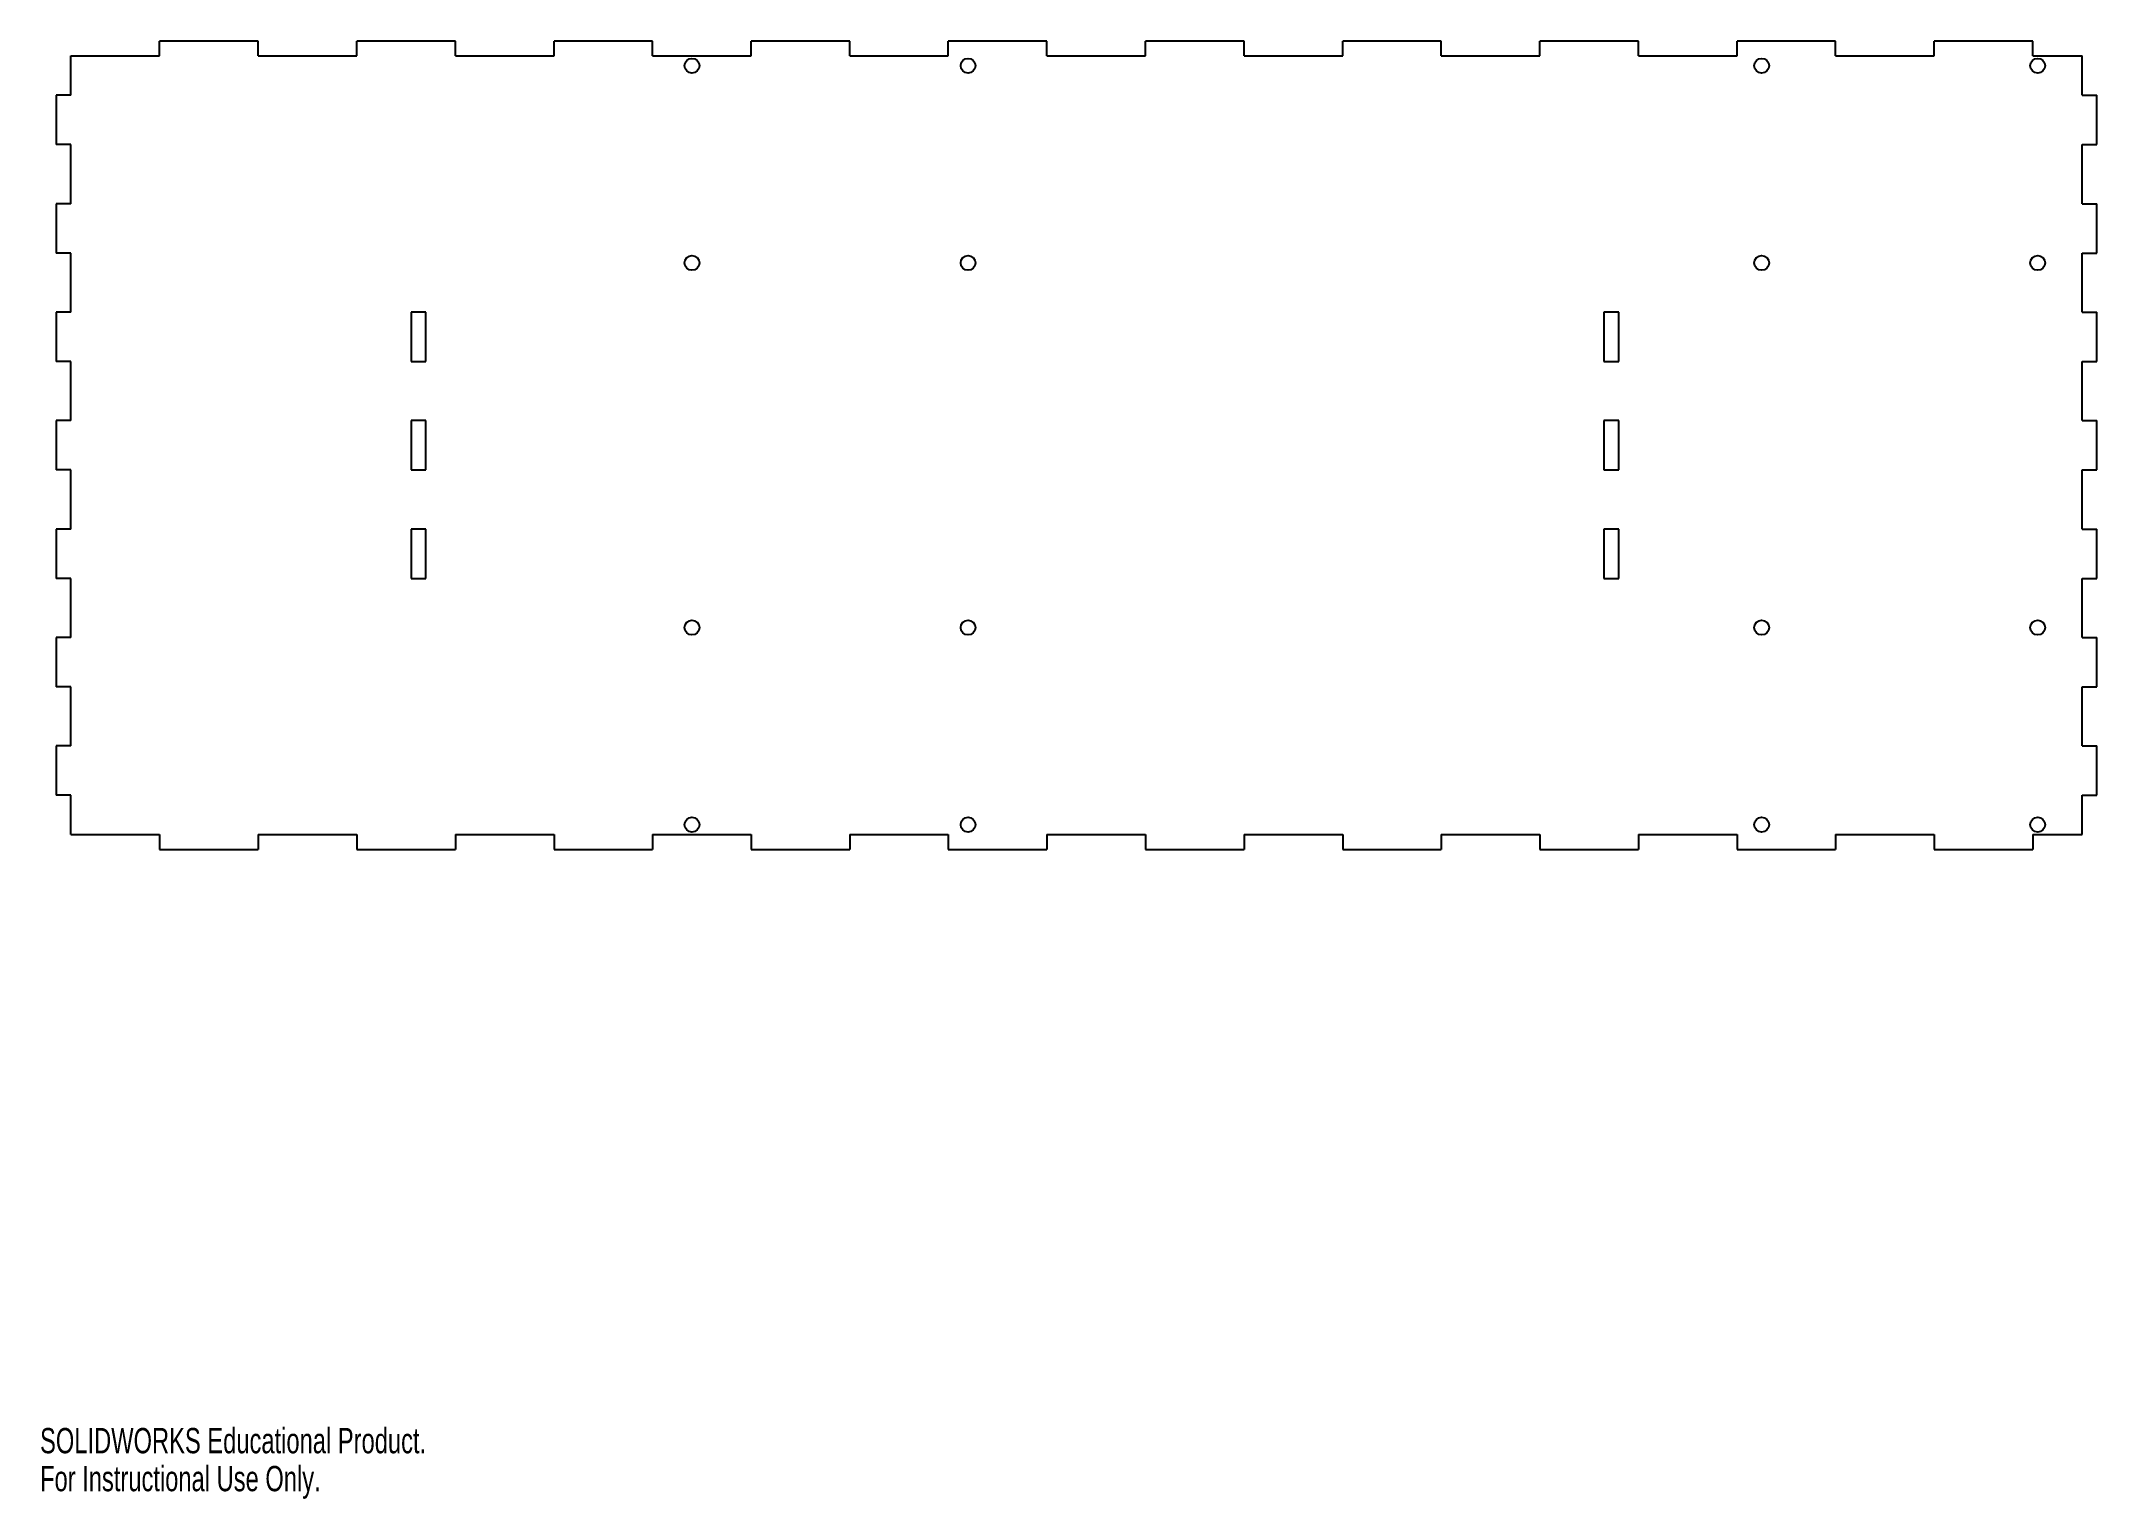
# Model space of a CAD drawing. Header units: inches. Extents: x 0 to 16.4, y 0 to 11.6.
import ezdxf

# ---------------------------------------------------------------- set-up
doc = ezdxf.new("R2010")
doc.units = ezdxf.units.IN
doc.header["$MEASUREMENT"] = 0
doc.styles.add('SLDTEXTSTYLE0', font='TXT', dxfattribs={"width": 0.7})

msp = doc.modelspace()

# ---------------------------------------------------------------- linework, layer by layer
at = {"color": 7, "linetype": 'Continuous', "lineweight": 25}
for p, q in [((0.247, 11.21), (0.247, 11.525)), ((0.247, 11.525), (0.955, 11.525)), ((0.955, 11.525), (0.955, 11.643)), ((1.743, 11.643), (0.955, 11.643)), ((1.743, 11.525), (1.743, 11.643)), ((1.743, 11.525), (2.53, 11.525)), ((2.53, 11.525), (2.53, 11.643)), ((3.317, 11.643), (2.53, 11.643)), ((3.317, 11.525), (3.317, 11.643)), ((3.317, 11.525), (4.105, 11.525)), ((4.105, 11.525), (4.105, 11.643)), ((4.892, 11.643), (4.105, 11.643)), ((4.892, 11.525), (4.892, 11.643)), ((4.892, 11.525), (5.68, 11.525)), ((5.68, 11.525), (5.68, 11.643)), ((6.467, 11.643), (5.68, 11.643)), ((6.467, 11.525), (6.467, 11.643)), ((6.467, 11.525), (7.254, 11.525)), ((7.254, 11.525), (7.254, 11.643)), ((8.042, 11.643), (7.254, 11.643)), ((8.042, 11.525), (8.042, 11.643)), ((8.042, 11.525), (8.829, 11.525)), ((8.829, 11.525), (8.829, 11.643)), ((9.617, 11.643), (8.829, 11.643)), ((9.617, 11.525), (9.617, 11.643)), ((9.617, 11.525), (10.404, 11.525)), ((10.404, 11.525), (10.404, 11.643)), ((11.191, 11.643), (10.404, 11.643)), ((11.191, 11.525), (11.191, 11.643)), ((11.191, 11.525), (11.979, 11.525)), ((11.979, 11.525), (11.979, 11.643)), ((12.766, 11.643), (11.979, 11.643)), ((12.766, 11.525), (12.766, 11.643)), ((12.766, 11.525), (13.554, 11.525)), ((13.554, 11.525), (13.554, 11.643)), ((14.341, 11.643), (13.554, 11.643)), ((14.341, 11.525), (14.341, 11.643)), ((14.341, 11.525), (15.128, 11.525)), ((15.128, 11.525), (15.128, 11.643)), ((15.916, 11.643), (15.128, 11.643)), ((15.916, 11.525), (15.916, 11.643)), ((15.916, 11.525), (16.31, 11.525)), ((16.31, 11.21), (16.31, 11.525)), ((0.128, 11.21), (0.128, 10.816)), ((0.247, 11.21), (0.128, 11.21)), ((16.31, 11.21), (16.428, 11.21)), ((16.428, 10.816), (16.428, 11.21)), ((0.247, 10.816), (0.128, 10.816)), ((0.247, 10.344), (0.247, 10.816)), ((16.31, 10.816), (16.428, 10.816)), ((16.31, 10.344), (16.31, 10.816)), ((0.128, 10.344), (0.128, 9.95)), ((0.247, 10.344), (0.128, 10.344)), ((16.31, 10.344), (16.428, 10.344)), ((16.428, 9.95), (16.428, 10.344)), ((0.247, 9.95), (0.128, 9.95)), ((0.247, 9.477), (0.247, 9.95)), ((16.31, 9.95), (16.428, 9.95)), ((16.31, 9.477), (16.31, 9.95)), ((0.128, 9.477), (0.128, 9.084)), ((0.247, 9.477), (0.128, 9.477)), ((2.963, 9.477), (2.963, 9.084)), ((3.081, 9.477), (2.963, 9.477)), ((3.081, 9.084), (3.081, 9.477)), ((12.491, 9.477), (12.491, 9.084)), ((12.609, 9.477), (12.491, 9.477)), ((12.609, 9.084), (12.609, 9.477)), ((16.31, 9.477), (16.428, 9.477)), ((16.428, 9.084), (16.428, 9.477)), ((0.247, 9.084), (0.128, 9.084)), ((0.247, 8.611), (0.247, 9.084)), ((2.963, 9.084), (3.081, 9.084)), ((12.491, 9.084), (12.609, 9.084)), ((16.31, 9.084), (16.428, 9.084)), ((16.31, 8.611), (16.31, 9.084)), ((0.128, 8.611), (0.128, 8.218)), ((0.247, 8.611), (0.128, 8.611)), ((2.963, 8.611), (2.963, 8.218)), ((3.081, 8.611), (2.963, 8.611)), ((3.081, 8.218), (3.081, 8.611)), ((12.491, 8.611), (12.491, 8.218)), ((12.609, 8.611), (12.491, 8.611)), ((12.609, 8.218), (12.609, 8.611)), ((16.31, 8.611), (16.428, 8.611)), ((16.428, 8.218), (16.428, 8.611)), ((0.247, 8.218), (0.128, 8.218)), ((0.247, 7.745), (0.247, 8.218)), ((2.963, 8.218), (3.081, 8.218)), ((12.491, 8.218), (12.609, 8.218)), ((16.31, 8.218), (16.428, 8.218)), ((16.31, 7.745), (16.31, 8.218)), ((0.128, 7.745), (0.128, 7.351)), ((0.247, 7.745), (0.128, 7.745)), ((2.963, 7.745), (2.963, 7.351)), ((3.081, 7.745), (2.963, 7.745)), ((3.081, 7.351), (3.081, 7.745)), ((12.491, 7.745), (12.491, 7.351)), ((12.609, 7.745), (12.491, 7.745)), ((12.609, 7.351), (12.609, 7.745)), ((16.31, 7.745), (16.428, 7.745)), ((16.428, 7.351), (16.428, 7.745)), ((0.247, 7.351), (0.128, 7.351)), ((0.247, 6.879), (0.247, 7.351)), ((2.963, 7.351), (3.081, 7.351)), ((12.491, 7.351), (12.609, 7.351)), ((16.31, 7.351), (16.428, 7.351)), ((16.31, 6.879), (16.31, 7.351)), ((0.128, 6.879), (0.128, 6.485)), ((0.247, 6.879), (0.128, 6.879)), ((16.31, 6.879), (16.428, 6.879)), ((16.428, 6.485), (16.428, 6.879)), ((0.247, 6.485), (0.128, 6.485)), ((0.247, 6.013), (0.247, 6.485)), ((16.31, 6.485), (16.428, 6.485)), ((16.31, 6.013), (16.31, 6.485)), ((0.128, 6.013), (0.128, 5.619)), ((0.247, 6.013), (0.128, 6.013)), ((16.31, 6.013), (16.428, 6.013)), ((16.428, 5.619), (16.428, 6.013)), ((0.247, 5.619), (0.128, 5.619)), ((0.247, 5.304), (0.247, 5.619)), ((16.31, 5.619), (16.428, 5.619)), ((16.31, 5.304), (16.31, 5.619)), ((0.247, 5.304), (0.955, 5.304)), ((0.955, 5.304), (0.955, 5.186)), ((1.743, 5.304), (2.53, 5.304)), ((1.743, 5.304), (1.743, 5.186)), ((2.53, 5.304), (2.53, 5.186)), ((3.317, 5.304), (4.105, 5.304)), ((3.317, 5.304), (3.317, 5.186)), ((4.105, 5.304), (4.105, 5.186)), ((4.892, 5.304), (5.68, 5.304)), ((4.892, 5.304), (4.892, 5.186)), ((5.68, 5.304), (5.68, 5.186)), ((6.467, 5.304), (7.254, 5.304)), ((6.467, 5.304), (6.467, 5.186)), ((7.254, 5.304), (7.254, 5.186)), ((8.042, 5.304), (8.829, 5.304)), ((8.042, 5.304), (8.042, 5.186)), ((8.829, 5.304), (8.829, 5.186)), ((9.617, 5.304), (10.404, 5.304)), ((9.617, 5.304), (9.617, 5.186)), ((10.404, 5.304), (10.404, 5.186)), ((11.191, 5.304), (11.979, 5.304)), ((11.191, 5.304), (11.191, 5.186)), ((11.979, 5.304), (11.979, 5.186)), ((12.766, 5.304), (13.554, 5.304)), ((12.766, 5.304), (12.766, 5.186)), ((13.554, 5.304), (13.554, 5.186)), ((14.341, 5.304), (15.128, 5.304)), ((14.341, 5.304), (14.341, 5.186)), ((15.128, 5.304), (15.128, 5.186)), ((15.916, 5.304), (16.31, 5.304)), ((15.916, 5.304), (15.916, 5.186)), ((0.955, 5.186), (1.743, 5.186)), ((2.53, 5.186), (3.317, 5.186)), ((4.105, 5.186), (4.892, 5.186)), ((5.68, 5.186), (6.467, 5.186)), ((7.254, 5.186), (8.042, 5.186)), ((8.829, 5.186), (9.617, 5.186)), ((10.404, 5.186), (11.191, 5.186)), ((11.979, 5.186), (12.766, 5.186)), ((13.554, 5.186), (14.341, 5.186)), ((15.128, 5.186), (15.916, 5.186))]:
    msp.add_line(p, q, dxfattribs=at)
for centre in [(5.207, 11.446), (7.412, 11.446), (13.75, 11.446), (15.955, 11.446), (5.207, 9.871), (7.412, 9.871), (13.75, 9.871), (15.955, 9.871), (5.207, 6.958), (7.412, 6.958), (13.75, 6.958), (15.955, 6.958), (5.207, 5.383), (7.412, 5.383), (13.75, 5.383), (15.955, 5.383)]:
    msp.add_circle(centre, 0.0591, dxfattribs=at)

# ---------------------------------------------------------------- texts
at = {"color": 7, "linetype": 'Continuous', "char_height": 0.20229, "attachment_point": 1, "style": 'SLDTEXTSTYLE0'}
for s, insert in [('SOLIDWORKS Educational Product.', (0, 0.564)), ('For Instructional Use Only.', (0, 0.261))]:
    msp.add_mtext(s, dxfattribs=dict(at, insert=insert))

doc.saveas('drawing.dxf')
